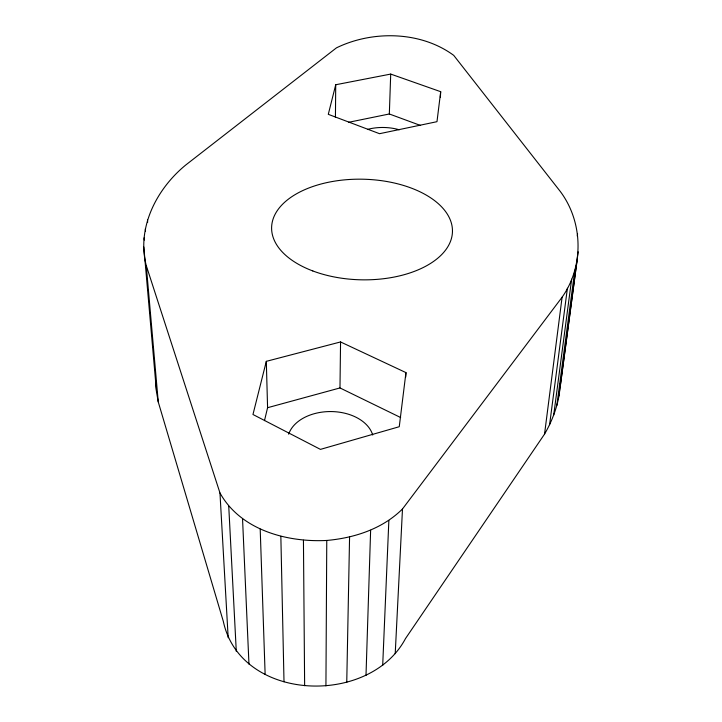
<?xml version="1.0" encoding="UTF-8"?>
<svg xmlns="http://www.w3.org/2000/svg" width="722" height="722" viewBox="0 0 722 722"><rect width="100%" height="100%" fill="white"/><g stroke="black" fill="none" stroke-linecap="round" stroke-linejoin="round"><path stroke-width="1.08" d="M325.929 685.9L326.768 540.453C354.403 537.989 382.443 528.883 402.488 508.974L562.095 297.22C584.161 266.048 583.105 221.952 560.299 191.474L453.741 55.386C420.845 31.109 372.57 30.216 336.443 47.86L185.798 164.968C156.737 188.695 136.467 227.647 146.25 265.534L158.253 401.955L223.324 621.398C240.579 702.001 369.375 706.694 405.475 638.6L544.541 434.121C551.437 422.28 556.518 409.374 558.999 395.873L577.022 260.922M335.432 117.19L335.721 84.754L390.71 74.077L440.691 91.694L440.366 97.289M400.665 417.542L339.981 387.94L340.558 341.948L266.31 361.343L252.971 414.5L320.442 449.382L399.257 426.72L405.954 372.606L340.558 341.948M346.75 682.407L349.574 537.069M366 675.44L370.63 530.264M558.999 395.873L560.344 383.075M420.61 125.502L389.329 113.977L390.71 74.077M382.696 665.413L388.86 520.454M405.737 377.028L405.954 372.606M395.214 653.681L402.488 508.974M440.691 91.694L436.981 121.684L379.546 133.696L328.293 114.329L335.721 84.754M544.541 434.121L562.095 297.22M549.604 424.671L567.402 288.231M553.702 415.114L571.643 279.17M577.284 236.067L577.582 233.838M556.824 405.502L574.847 270.055M560.236 386.261L578.187 251.825M264.487 420.646L267.582 407.704L266.31 361.343M267.582 407.704L339.981 387.94M348.582 122.307L389.329 113.977M146.25 265.534L219.966 492.955C240.543 530.074 286.95 542.484 326.768 540.453M143.813 246.987L156.548 392.136L158.253 401.955M144.093 237.854L144.283 240.083M145.33 228.865L145.519 231.103M147.496 220.039L147.685 222.277M155.79 382.38L156.548 392.136M219.966 492.955L228.179 637.77M228.748 506.293L236.284 651.361M242.547 518.865L248.964 664.141M260.2 529.073L265.136 674.492M280.849 536.338L284.008 681.821M303.439 540.209L304.639 685.701M367.579 129.409A32.21 16.362 1.7 0 1 399.266 129.789M288.674 434.202A42.95 29.07 0.2 0 1 331.082 411.558A42.95 29.07 0.2 0 1 372.705 435.023M312.797 270.949A90.449 50.314 1.3 0 0 452.342 233.549A90.449 50.314 1.3 0 0 320.956 184.038A90.449 50.314 1.3 0 0 312.797 270.949"/></g></svg>
